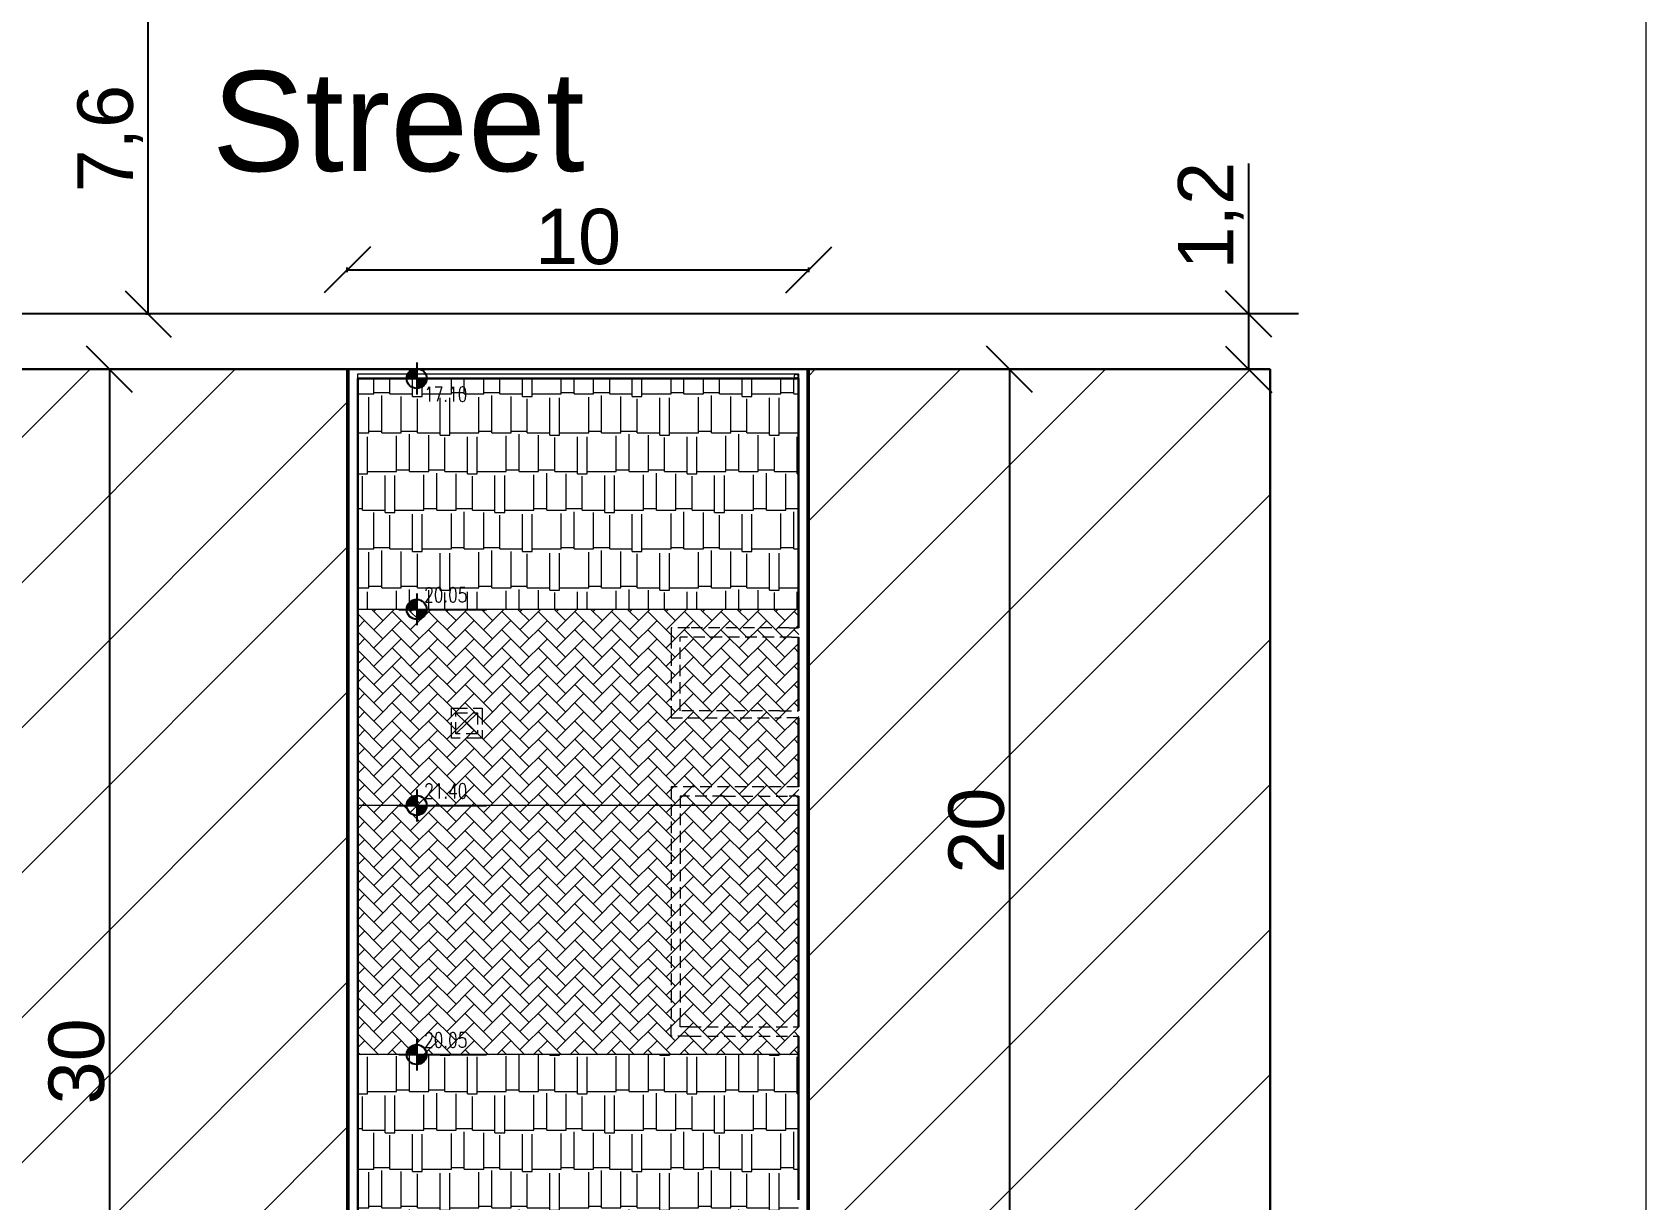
# Model space of a CAD drawing. Header units: millimetres. Extents: x 2099.4 to 2153.6, y 2404.8 to 2485.8.
# Drawn here: x 2118.63 to 2153.59, y 2425.62 to 2450.92 of the extents above; entities that cross this region are included whole.
import ezdxf

# ---------------------------------------------------------------- set-up
doc = ezdxf.new("R2010")
doc.units = ezdxf.units.MM
doc.linetypes.add('ACAD_ISO02W100', pattern=[15, 12, -3])
doc.linetypes.add('HIDDEN', pattern=[0.375, 0.25, -0.125])
doc.layers.add('LEV', color=7, linetype='Continuous')
doc.styles.add('DIMO', font='ROMANC.shx', dxfattribs={"width": 0.75, "height": 0.2})
doc.styles.get("Standard").update_dxf_attribs({"font": 'arial.ttf'})
doc.dimstyles.new('ISO-25', dxfattribs={"dimtxt": 1.2, "dimasz": 1, "dimexe": 0.05, "dimexo": 0.5, "dimgap": 0.1, "dimtad": 1, "dimtxsty": 'Standard', "dimblk": 'OBLIQUE', "dimcen": 2.5, "dimadec": 0, "dimazin": 0, "dimtfac": 1, "dimtmove": 0, "dimatfit": 3, "dimldrblk": 'OBLIQUE', "dimfxl": 0.05, "dimfxlon": 1, "dimarcsym": 0})

# ---------------------------------------------------------------- blocks, each defined once
blk = doc.blocks.new('*X13')
at = {"color": 0}
for p, q in [((16.67, 10.47), (16.717, 10.47)), ((16.67, 10.45), (16.764, 10.45)), ((16.67, 10.43), (16.793, 10.43)), ((16.67, 10.41), (16.815, 10.41)), ((16.67, 10.39), (16.832, 10.39)), ((16.67, 10.37), (16.846, 10.37)), ((16.67, 10.35), (16.857, 10.35)), ((16.67, 10.33), (16.866, 10.33)), ((16.67, 10.31), (16.872, 10.31)), ((16.67, 10.29), (16.876, 10.29))]:
    blk.add_line(p, q, dxfattribs=at)
blk = doc.blocks.new('dfsfd')
at = {"layer": 'LEV'}
for p, q in [((972.558, -1386.941), (972.558, -1388.002)), ((971.961, -1387.471), (974.895, -1387.471)), ((972.532, -1387.445), (972.254, -1387.445)), ((972.532, -1387.445), (972.532, -1387.167)), ((972.585, -1387.498), (972.862, -1387.498)), ((972.585, -1387.498), (972.585, -1387.776))]:
    blk.add_line(p, q, dxfattribs=at)
blk.add_circle((972.558, -1387.471), 0.332, dxfattribs=at)
for start, end in [(94.9885, 175.0115), (274.9885, 355.0115)]:
    blk.add_arc((972.558, -1387.471), 0.305, start, end, dxfattribs=at)
at = {"layer": 'LEV', "xscale": -1.327104000000048, "yscale": 1.327104000000048, "zscale": 1.327104000000048}
blk.add_blockref('*X13', (994.654, -1401.074), dxfattribs=at)
at = {"layer": 'LEV', "xscale": -1.327104000000048, "yscale": 1.327104000000048, "zscale": 1.327104000000048, "rotation": 180}
blk.add_blockref('*X13', (950.462, -1373.869), dxfattribs=at)
blk = doc.blocks.new('_Oblique')
at = {"color": 0, "linetype": 'ByBlock', "lineweight": -2}
blk.add_line((-0.5, -0.5), (0.5, 0.5), dxfattribs=at)
blk = doc.blocks.new('*D21')
at = {"color": 0, "lineweight": -2, "transparency": 16777216}
for p, q in [((2125.451, 2445.723), (2125.451, 2445.823)), ((2125.451, 2445.773), (2135.451, 2445.773)), ((2135.451, 2445.723), (2135.451, 2445.823))]:
    blk.add_line(p, q, dxfattribs=at)
at = {"layer": 'Defpoints', "color": 0, "lineweight": 30, "transparency": 16777216}
for p in [(2135.451, 2445.773), (2125.451, 2443.615), (2135.451, 2443.615)]:
    blk.add_point(p, dxfattribs=at)
at = {"color": 0, "lineweight": -2, "transparency": 16777216, "rotation": 180}
blk.add_blockref('_Oblique', (2125.451, 2445.773), dxfattribs=at)
at = {"color": 0, "lineweight": -2, "transparency": 16777216}
blk.add_blockref('_Oblique', (2135.451, 2445.773), dxfattribs=at)
at = {"color": 0, "lineweight": 9, "transparency": 16777216, "insert": (2130.451, 2446.486), "char_height": 1.2, "attachment_point": 5}
blk.add_mtext('10', dxfattribs=at)
blk = doc.blocks.new('*D22')
at = {"color": 0, "lineweight": -2, "transparency": 16777216}
for p, q in [((2139.799, 2443.615), (2139.849, 2443.615)), ((2139.799, 2443.615), (2139.799, 2423.615)), ((2139.799, 2423.615), (2139.849, 2423.615))]:
    blk.add_line(p, q, dxfattribs=at)
at = {"layer": 'Defpoints', "color": 0, "lineweight": 30, "transparency": 16777216}
for p in [(2139.799, 2443.615), (2139.799, 2423.615), (2139.799, 2423.615)]:
    blk.add_point(p, dxfattribs=at)
at = {"color": 0, "lineweight": -2, "transparency": 16777216}
for p, rotation in [((2139.799, 2443.615), 90), ((2139.799, 2423.615), 270)]:
    blk.add_blockref('_Oblique', p, dxfattribs=dict(at, rotation=rotation))
at = {"color": 0, "lineweight": 9, "transparency": 16777216, "insert": (2139.086, 2433.615), "char_height": 1.2, "attachment_point": 5, "rotation": 90}
blk.add_mtext('20', dxfattribs=at)
blk = doc.blocks.new('*D24')
at = {"color": 0, "lineweight": -2, "transparency": 16777216}
for p, q in [((2144.984, 2444.815), (2144.984, 2448.075)), ((2144.984, 2444.815), (2144.934, 2444.815)), ((2144.984, 2443.615), (2144.984, 2444.815)), ((2144.984, 2443.615), (2144.934, 2443.615))]:
    blk.add_line(p, q, dxfattribs=at)
at = {"layer": 'Defpoints', "color": 0, "lineweight": 30, "transparency": 16777216}
for p in [(2144.984, 2444.815), (2145.451, 2444.815), (2145.451, 2443.615)]:
    blk.add_point(p, dxfattribs=at)
at = {"color": 0, "lineweight": -2, "transparency": 16777216}
for p, rotation in [((2144.984, 2444.815), 90), ((2144.984, 2443.615), 270)]:
    blk.add_blockref('_Oblique', p, dxfattribs=dict(at, rotation=rotation))
at = {"color": 0, "lineweight": 9, "transparency": 16777216, "insert": (2144.163, 2446.945), "char_height": 1.2, "attachment_point": 5, "rotation": 90}
blk.add_mtext('1,2', dxfattribs=at)
blk = doc.blocks.new('*D26')
at = {"color": 0, "lineweight": -2, "transparency": 16777216}
for p, q in [((2121.088, 2452.415), (2121.188, 2452.415)), ((2121.138, 2444.815), (2121.138, 2452.415)), ((2121.088, 2444.815), (2121.188, 2444.815))]:
    blk.add_line(p, q, dxfattribs=at)
at = {"layer": 'Defpoints', "color": 0, "lineweight": 30, "transparency": 16777216}
for p in [(2120.039, 2452.415), (2121.138, 2452.415), (2120.039, 2444.815)]:
    blk.add_point(p, dxfattribs=at)
at = {"color": 0, "lineweight": -2, "transparency": 16777216}
for p, rotation in [((2121.138, 2452.415), 90), ((2121.138, 2444.815), 270)]:
    blk.add_blockref('_Oblique', p, dxfattribs=dict(at, rotation=rotation))
at = {"color": 0, "lineweight": 9, "transparency": 16777216, "insert": (2120.316, 2448.615), "char_height": 1.2, "attachment_point": 5, "rotation": 90}
blk.add_mtext('7,6', dxfattribs=at)
blk = doc.blocks.new('*D27')
at = {"color": 0, "lineweight": -2, "transparency": 16777216}
for p, q in [((2120.35, 2443.615), (2120.25, 2443.615)), ((2120.3, 2443.615), (2120.3, 2413.615)), ((2120.35, 2413.615), (2120.25, 2413.615))]:
    blk.add_line(p, q, dxfattribs=at)
at = {"layer": 'Defpoints', "color": 0, "lineweight": 9, "transparency": 16777216}
for p in [(2121.696, 2443.615), (2120.3, 2413.615), (2121.696, 2413.615)]:
    blk.add_point(p, dxfattribs=at)
at = {"color": 0, "lineweight": -2, "transparency": 16777216}
for p, rotation in [((2120.3, 2443.615), 90), ((2120.3, 2413.615), 270)]:
    blk.add_blockref('_Oblique', p, dxfattribs=dict(at, rotation=rotation))
at = {"color": 0, "lineweight": 9, "transparency": 16777216, "insert": (2119.587, 2428.615), "char_height": 1.2, "attachment_point": 5, "rotation": 90}
blk.add_mtext('30', dxfattribs=at)

msp = doc.modelspace()

# ---------------------------------------------------------------- hatches: boundary and pattern name
at = {"lineweight": 5}
h = msp.add_hatch(dxfattribs=at)
h.set_pattern_fill('ANSI31', color=256, scale=0.7)
h.paths.add_polyline_path([(2147.451, 2483.615), (2137.451, 2483.615), (2137.451, 2463.615), (2147.451, 2463.615)])
h.paths.add_polyline_path([(2137.451, 2483.615), (2127.451, 2483.615), (2127.451, 2463.615), (2137.451, 2463.615)])
h.paths.add_polyline_path([(2127.451, 2483.615), (2115.451, 2483.615), (2115.451, 2463.615), (2127.451, 2463.615)])
h.paths.add_polyline_path([(2145.451, 2443.615), (2135.451, 2443.615), (2135.451, 2423.615), (2145.451, 2423.615)])
h.paths.add_polyline_path([(2125.451, 2443.615), (2117.951, 2443.615, 0.414214), (2115.451, 2441.115), (2115.451, 2423.615), (2125.451, 2423.615)])
h = msp.add_hatch(dxfattribs=at)
h.set_pattern_fill('AR-RSHKE', color=256, scale=0.07)
h.set_pattern_definition([(0, (2019.1006, 2388.4801), (1.785, 0.84), [0.42, -0.35, 0.49, -0.21, 0.63, -0.28]), (0, (2019.5206, 2388.5151), (1.785, 0.84), [0.35, -1.33, 0.28, -0.42]), (0, (2020.3606, 2388.4276), (1.785, 0.84), [0.21, -2.17]), (90, (2019.10057, 2388.4801), (-0.595, 0.84), [0.805, -2.555]), (90, (2019.52057, 2388.4801), (-0.595, 0.84), [0.7875, -2.5725]), (90, (2019.87057, 2388.4801), (-0.595, 0.84), [0.735, -2.625]), (90, (2020.36057, 2388.4276), (-0.595, 0.84), [0.805, -2.555]), (90, (2020.57057, 2388.4276), (-0.595, 0.84), [0.805, -2.555]), (90, (2021.20057, 2388.4801), (-0.595, 0.84), [0.77, -2.59])])
h.paths.add_polyline_path([(2135.226, 2428.762), (2125.676, 2428.762), (2125.676, 2423.815), (2125.876, 2423.815), (2126.176, 2423.815), (2127.376, 2423.815), (2132.366, 2423.815), (2132.466, 2423.815), (2135.226, 2423.815), (2135.226, 2424.015), (2135.226, 2425.615)])
h.paths.add_polyline_path([(2135.226, 2443.215), (2135.226, 2443.415), (2125.676, 2443.415), (2125.676, 2438.412), (2135.226, 2438.412)])
at = {"lineweight": 5, "true_color": 0x7aafdf}
h = msp.add_hatch(dxfattribs=at)
h.set_pattern_fill('AR-HBONE', color=143, scale=0.07)
h.set_pattern_definition([(45, (2019.11038, 2388.4731), (0, 0.3959798), [0.84, -0.28]), (135, (2019.30837, 2388.67108), (3e-17, 0.3959798), [0.84, -0.28])])
h.paths.add_polyline_path([(2135.235, 2437.805), (2135.235, 2438.005), (2135.235, 2438.305), (2135.235, 2438.405), (2125.685, 2438.405), (2125.686, 2434.155), (2135.235, 2434.155), (2135.235, 2434.555), (2135.235, 2436.055)])
h.paths.add_polyline_path([(2135.235, 2434.155), (2125.686, 2434.155), (2125.686, 2428.755), (2135.235, 2428.755), (2135.235, 2429.355), (2135.235, 2429.555)])

# ---------------------------------------------------------------- linework, layer by layer
msp.add_line((2146.059, 2444.815), (2116.751, 2444.815))
at = {"lineweight": 30}
for p, q in [((2117.951, 2443.615), (2145.451, 2443.615)), ((2125.451, 2443.615), (2125.451, 2413.615)), ((2125.476, 2443.415), (2125.476, 2443.615)), ((2125.476, 2443.615), (2125.525, 2443.615)), ((2125.976, 2443.615), (2125.525, 2443.615)), ((2130.371, 2443.615), (2125.976, 2443.615)), ((2135.226, 2443.615), (2130.371, 2443.615)), ((2135.426, 2443.615), (2135.226, 2443.615)), ((2135.426, 2443.415), (2135.426, 2443.615)), ((2135.451, 2443.615), (2135.451, 2413.615)), ((2145.451, 2443.615), (2145.451, 2413.615)), ((2125.476, 2443.415), (2125.476, 2423.615)), ((2125.676, 2443.415), (2125.676, 2423.815)), ((2125.676, 2443.415), (2130.371, 2443.415)), ((2125.876, 2443.415), (2125.976, 2443.415)), ((2130.371, 2443.415), (2132.074, 2443.415)), ((2132.074, 2443.415), (2135.026, 2443.415)), ((2135.226, 2443.415), (2135.026, 2443.415)), ((2135.226, 2443.215), (2135.226, 2443.415)), ((2135.226, 2438.312), (2135.226, 2443.215)), ((2135.226, 2438.312), (2135.226, 2443.215)), ((2135.426, 2443.415), (2135.426, 2423.615)), ((2135.226, 2438.012), (2135.226, 2438.312)), ((2135.226, 2436.212), (2135.226, 2437.812)), ((2135.226, 2436.212), (2135.226, 2437.812)), ((2135.226, 2436.212), (2135.226, 2437.812)), ((2135.226, 2436.212), (2135.226, 2437.812)), ((2135.226, 2434.562), (2135.226, 2436.062)), ((2135.226, 2434.562), (2135.226, 2436.062)), ((2135.226, 2434.162), (2135.226, 2434.362)), ((2135.226, 2429.562), (2135.226, 2434.162)), ((2135.226, 2429.362), (2135.226, 2429.562)), ((2135.226, 2425.615), (2135.226, 2429.162))]:
    msp.add_line(p, q, dxfattribs=at)
at = {"color": 244, "lineweight": 20, "true_color": 0x991b1e}
for p, q in [((2135.226, 2438.412), (2125.676, 2438.412)), ((2135.226, 2428.762), (2125.676, 2428.762))]:
    msp.add_line(p, q, dxfattribs=at)
at = {"linetype": 'HIDDEN', "lineweight": 20}
for p, q in [((2132.866, 2438.012), (2132.466, 2438.012)), ((2132.466, 2438.012), (2132.466, 2437.912)), ((2132.466, 2437.912), (2132.466, 2437.812)), ((2135.026, 2438.012), (2132.866, 2438.012)), ((2135.026, 2438.012), (2135.226, 2438.012)), ((2132.466, 2437.812), (2132.466, 2436.262)), ((2135.076, 2437.812), (2132.666, 2437.812)), ((2132.666, 2436.212), (2132.666, 2437.812)), ((2135.076, 2437.812), (2135.226, 2437.812)), ((2127.706, 2436.168), (2127.706, 2436.268)), ((2127.706, 2436.268), (2127.806, 2436.268)), ((2127.706, 2435.717), (2127.706, 2436.168)), ((2127.806, 2436.268), (2128.274, 2436.268)), ((2127.806, 2435.717), (2127.806, 2436.168)), ((2127.806, 2436.168), (2128.274, 2436.168)), ((2128.274, 2436.268), (2128.374, 2436.268)), ((2128.274, 2436.168), (2128.274, 2435.717)), ((2128.374, 2436.268), (2128.374, 2436.168)), ((2128.374, 2436.168), (2128.374, 2435.717)), ((2134.826, 2436.212), (2132.666, 2436.212)), ((2134.826, 2436.212), (2135.228, 2436.212)), ((2132.466, 2436.062), (2134.826, 2436.062)), ((2135.226, 2436.062), (2134.826, 2436.062)), ((2127.706, 2435.617), (2127.706, 2435.717)), ((2127.806, 2435.617), (2127.706, 2435.617)), ((2128.274, 2435.717), (2127.806, 2435.717)), ((2128.274, 2435.617), (2127.806, 2435.617)), ((2135.226, 2434.562), (2132.466, 2434.562)), ((2132.466, 2434.562), (2132.466, 2433.144)), ((2132.866, 2434.362), (2132.666, 2434.362)), ((2132.666, 2434.362), (2132.666, 2433.144)), ((2133.616, 2434.362), (2132.866, 2434.362)), ((2133.616, 2434.362), (2135.026, 2434.362)), ((2132.466, 2433.144), (2132.466, 2429.562)), ((2132.666, 2433.144), (2132.666, 2429.562)), ((2132.466, 2429.162), (2132.466, 2429.562)), ((2132.666, 2429.362), (2132.666, 2429.562)), ((2132.866, 2429.162), (2132.466, 2429.162)), ((2132.866, 2429.362), (2132.666, 2429.362)), ((2132.866, 2429.362), (2135.226, 2429.362)), ((2132.866, 2429.162), (2135.226, 2429.162))]:
    msp.add_line(p, q, dxfattribs=at)
at = {"lineweight": 20}
for p, q in [((2127.706, 2436.168), (2127.706, 2436.168)), ((2128.374, 2435.617), (2128.274, 2435.617)), ((2128.374, 2435.717), (2128.374, 2435.617)), ((2135.226, 2434.162), (2125.676, 2434.162)), ((2135.226, 2434.362), (2135.026, 2434.362))]:
    msp.add_line(p, q, dxfattribs=at)
at = {"lineweight": 9, "ltscale": 2}
for p, q in [((2127.806, 2436.168), (2128.274, 2435.717)), ((2128.274, 2436.168), (2127.806, 2435.717))]:
    msp.add_line(p, q, dxfattribs=at)
at = {"linetype": 'ACAD_ISO02W100', "lineweight": 20, "ltscale": 2}
for p, q in [((2132.466, 2436.262), (2132.466, 2436.062)), ((2132.466, 2436.062), (2132.666, 2436.062)), ((2132.666, 2436.062), (2132.666, 2436.062))]:
    msp.add_line(p, q, dxfattribs=at)
at = {"linetype": 'ACAD_ISO02W100', "lineweight": 30, "ltscale": 2}
msp.add_line((2135.228, 2436.212), (2135.226, 2436.262), dxfattribs=at)
at = {"lineweight": 9}
msp.add_lwpolyline([(2099.433, 2485.829), (2153.586, 2485.829), (2153.586, 2411.514), (2099.433, 2411.514)], close=True, dxfattribs=at)
at = {"lineweight": 20}
msp.add_lwpolyline([(2125.676, 2443.515), (2135.226, 2443.515), (2135.226, 2443.415), (2125.676, 2443.415)], close=True, dxfattribs=at)
msp.add_circle((2135.177, 2443.467), 0.042, dxfattribs=at)

# ---------------------------------------------------------------- block references
at = {"layer": 'LEV', "xscale": 0.6488064000000001, "yscale": 0.6488064000000001, "zscale": 0.6488064000000001}
for p in [(1495.953, 3343.616), (1495.953, 3338.612), (1495.953, 3334.362), (1495.953, 3328.962)]:
    msp.add_blockref('dfsfd', p, dxfattribs=at)

# ---------------------------------------------------------------- texts
at = {"insert": (2122.518, 2450.078), "char_height": 2.1671, "attachment_point": 1}
msp.add_mtext_dynamic_manual_height_columns('Street', width=13.07184, gutter_width=12.5, heights=[0], dxfattribs=at)
at = {"layer": 'LEV', "style": 'DIMO', "width": 0.75}
for s, p in [('17.10', (2127.117, 2442.916)), ('20.05', (2127.117, 2438.565)), ('21.40', (2127.117, 2434.315)), ('20.05', (2127.117, 2428.915))]:
    msp.add_text(s, height=0.3229, dxfattribs=at).set_placement(p)

# ---------------------------------------------------------------- dimensions: what is measured, and where the dimension line sits
at = {"lineweight": 9}
for base, p1, p2, picture, middle in [((2121.138, 2452.415), (2120.039, 2444.815), (2120.039, 2452.415), '*D26', (2120.316, 2448.615)), ((2144.984, 2444.815), (2145.451, 2443.615), (2145.451, 2444.815), '*D24', (2144.163, 2446.945)), ((2120.3, 2413.615), (2121.696, 2443.615), (2121.696, 2413.615), '*D27', (2119.587, 2428.615)), ((2139.799, 2423.615), (2139.799, 2443.615), (2139.799, 2423.615), '*D22', (2139.086, 2433.615))]:
    dim = msp.add_linear_dim(base=base, p1=p1, p2=p2, angle=90, dimstyle='ISO-25', dxfattribs=at)
    dim.commit()
    dim.dimension.update_dxf_attribs({"geometry": picture, "text_midpoint": middle})
dim = msp.add_linear_dim(base=(2135.451, 2445.773), p1=(2125.451, 2443.615), p2=(2135.451, 2443.615), dimstyle='ISO-25', dxfattribs=at)
dim.commit()
dim.dimension.update_dxf_attribs({"geometry": '*D21', "text_midpoint": (2130.451, 2446.486)})

doc.saveas('drawing.dxf')
